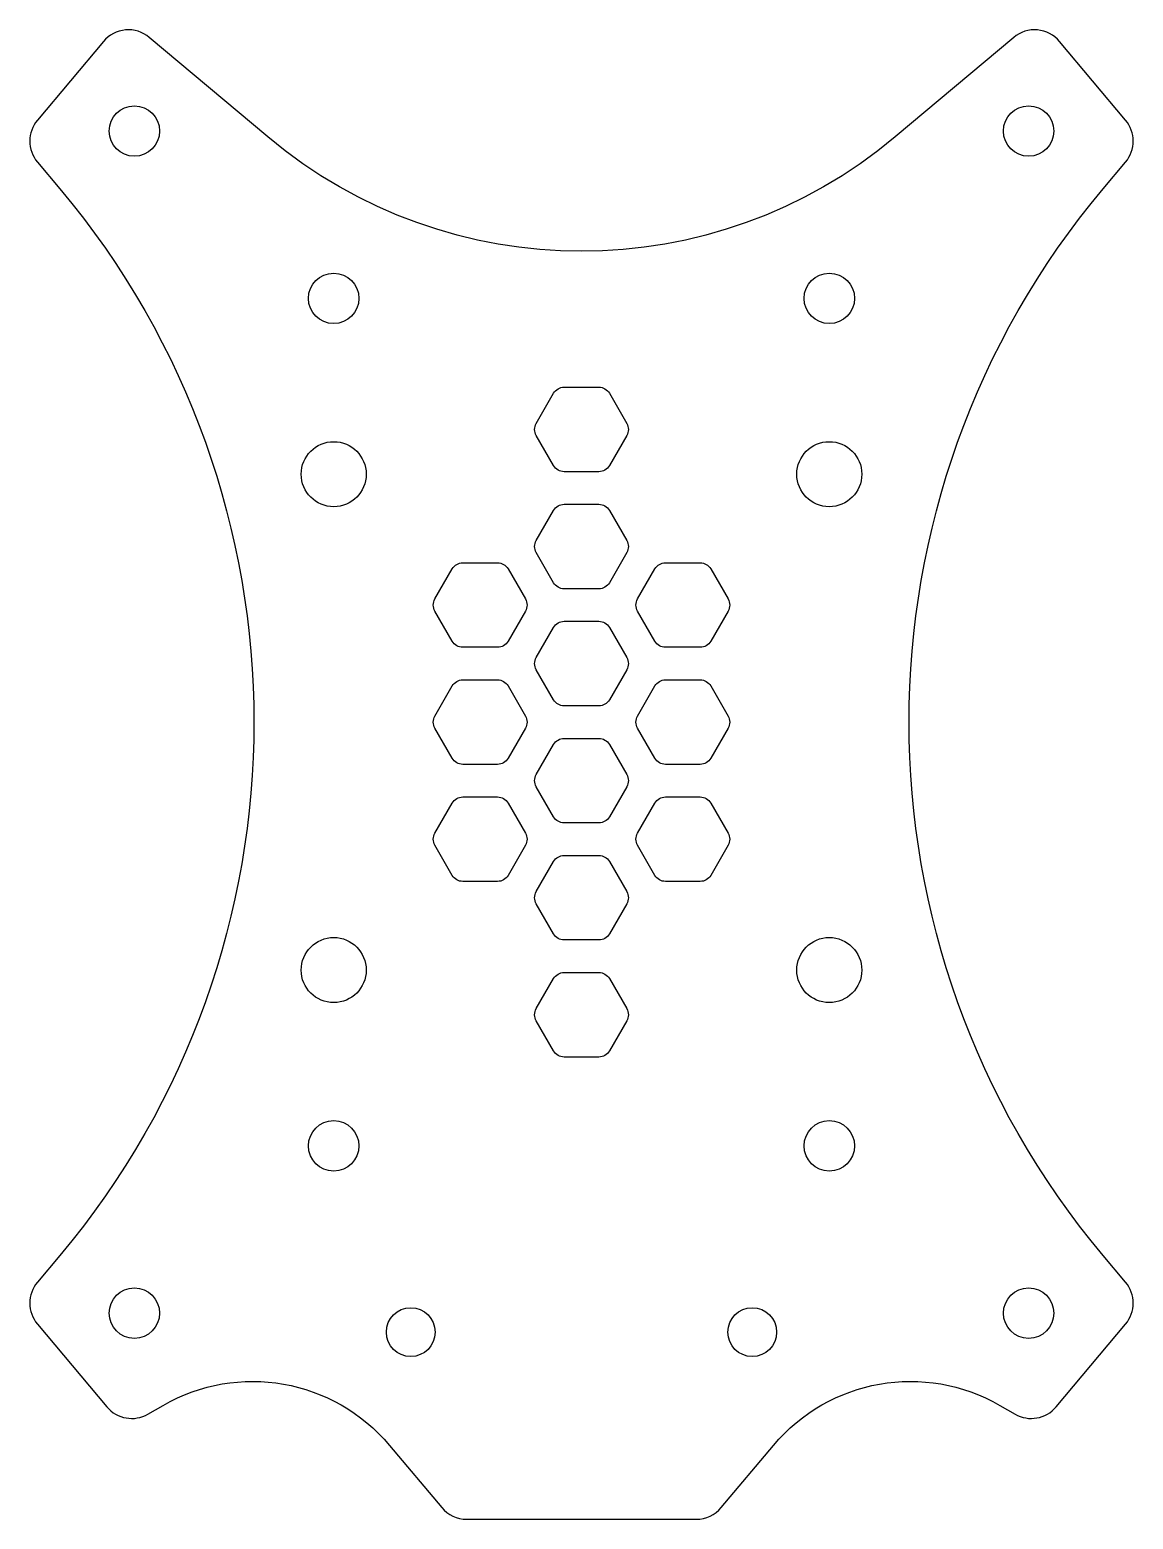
# Model space of a CAD drawing. Header units: millimetres. Extents: x -33.9 to 33.9, y -49 to 42.6.
import ezdxf

# ---------------------------------------------------------------- set-up
doc = ezdxf.new("R2010")
doc.units = ezdxf.units.MM

msp = doc.modelspace()

# ---------------------------------------------------------------- linework, layer by layer
for points in [[(-26.581, 42.092, 0.414214), (-29.399, 41.845), (-33.462, 37.002, 0.36397), (-33.462, 34.431), (-32.078, 32.782, -0.36397), (-32.078, -32.782), (-33.462, -34.431, 0.36397), (-33.462, -37.002), (-29.192, -42.092, 0.36397), (-26.66, -42.538), (-25.736, -42.005, -0.36397), (-11.809, -44.46), (-8.599, -48.286, 0.221695), (-7.067, -49), (7.067, -49, 0.221695), (8.599, -48.286), (11.809, -44.46, -0.36397), (25.736, -42.005), (26.66, -42.538, 0.36397), (29.192, -42.092), (33.462, -37.002, 0.36397), (33.462, -34.431), (32.078, -32.782, -0.36397), (32.078, 32.782), (33.462, 34.431, 0.36397), (33.462, 37.002), (29.399, 41.845, 0.414214), (26.581, 42.092), (19.284, 35.969, -0.36397), (-19.284, 35.969)], [(2.783, 18.365, -0.267949), (2.783, 17.615), (1.717, 15.767, -0.267949), (1.067, 15.392), (-1.067, 15.392, -0.267949), (-1.717, 15.767), (-2.783, 17.615, -0.267949), (-2.783, 18.365), (-1.717, 20.213, -0.267949), (-1.067, 20.588), (1.067, 20.588, -0.267949), (1.717, 20.213)], [(-1.067, 13.392), (1.067, 13.392, -0.267949), (1.717, 13.017), (2.783, 11.169, -0.267949), (2.783, 10.419), (1.717, 8.571, -0.267949), (1.067, 8.196), (-1.067, 8.196, -0.267949), (-1.717, 8.571), (-2.783, 10.419, -0.267949), (-2.783, 11.169), (-1.717, 13.017, -0.267949)], [(-9.016, 7.571), (-7.949, 9.419, -0.267949), (-7.299, 9.794), (-5.165, 9.794, -0.267949), (-4.516, 9.419), (-3.449, 7.571, -0.267949), (-3.449, 6.821), (-4.516, 4.973, -0.267949), (-5.165, 4.598), (-7.299, 4.598, -0.267949), (-7.949, 4.973), (-9.016, 6.821, -0.267949)], [(5.165, 4.598, -0.267949), (4.516, 4.973), (3.449, 6.821, -0.267949), (3.449, 7.571), (4.516, 9.419, -0.267949), (5.165, 9.794), (7.299, 9.794, -0.267949), (7.949, 9.419), (9.016, 7.571, -0.267949), (9.016, 6.821), (7.949, 4.973, -0.267949), (7.299, 4.598)], [(-2.783, 3.223, -0.267949), (-2.783, 3.973), (-1.717, 5.821, -0.267949), (-1.067, 6.196), (1.067, 6.196, -0.267949), (1.717, 5.821), (2.783, 3.973, -0.267949), (2.783, 3.223), (1.717, 1.375, -0.267949), (1.067, 1), (-1.067, 1, -0.267949), (-1.717, 1.375)], [(-7.949, -2.223), (-9.016, -0.375, -0.267949), (-9.016, 0.375), (-7.949, 2.223, -0.267949), (-7.299, 2.598), (-5.165, 2.598, -0.267949), (-4.516, 2.223), (-3.449, 0.375, -0.267949), (-3.449, -0.375), (-4.516, -2.223, -0.267949), (-5.165, -2.598), (-7.299, -2.598, -0.267949)], [(5.165, -2.598, -0.267949), (4.516, -2.223), (3.449, -0.375, -0.267949), (3.449, 0.375), (4.516, 2.223, -0.267949), (5.165, 2.598), (7.299, 2.598, -0.267949), (7.949, 2.223), (9.016, 0.375, -0.267949), (9.016, -0.375), (7.949, -2.223, -0.267949), (7.299, -2.598)], [(1.067, -6.196), (-1.067, -6.196, -0.267949), (-1.717, -5.821), (-2.783, -3.973, -0.267949), (-2.783, -3.223), (-1.717, -1.375, -0.267949), (-1.067, -1), (1.067, -1, -0.267949), (1.717, -1.375), (2.783, -3.223, -0.267949), (2.783, -3.973), (1.717, -5.821, -0.267949)], [(-7.299, -9.794, -0.267949), (-7.949, -9.419), (-9.016, -7.571, -0.267949), (-9.016, -6.821), (-7.949, -4.973, -0.267949), (-7.299, -4.598), (-5.165, -4.598, -0.267949), (-4.516, -4.973), (-3.449, -6.821, -0.267949), (-3.449, -7.571), (-4.516, -9.419, -0.267949), (-5.165, -9.794)], [(7.949, -9.419, -0.267949), (7.299, -9.794), (5.165, -9.794, -0.267949), (4.516, -9.419), (3.449, -7.571, -0.267949), (3.449, -6.821), (4.516, -4.973, -0.267949), (5.165, -4.598), (7.299, -4.598, -0.267949), (7.949, -4.973), (9.016, -6.821, -0.267949), (9.016, -7.571)], [(-2.783, -10.419), (-1.717, -8.571, -0.267949), (-1.067, -8.196), (1.067, -8.196, -0.267949), (1.717, -8.571), (2.783, -10.419, -0.267949), (2.783, -11.169), (1.717, -13.017, -0.267949), (1.067, -13.392), (-1.067, -13.392, -0.267949), (-1.717, -13.017), (-2.783, -11.169, -0.267949)], [(-1.067, -15.392), (1.067, -15.392, -0.267949), (1.717, -15.767), (2.783, -17.615, -0.267949), (2.783, -18.365), (1.717, -20.213, -0.267949), (1.067, -20.588), (-1.067, -20.588, -0.267949), (-1.717, -20.213), (-2.783, -18.365, -0.267949), (-2.783, -17.615), (-1.717, -15.767, -0.267949)]]:
    msp.add_lwpolyline(points, format="xyb", close=True)
for centre, radius in [((-27.497, 36.333), 1.55), ((27.497, 36.333), 1.55), ((-15.24, 26.049), 1.55), ((15.24, 26.049), 1.55), ((-15.24, 15.24), 2), ((15.24, 15.24), 2), ((-15.24, -15.24), 2), ((15.24, -15.24), 2), ((-15.24, -26.049), 1.55), ((15.24, -26.049), 1.55), ((-27.497, -36.333), 1.55), ((27.497, -36.333), 1.55), ((-10.5, -37.5), 1.5), ((10.5, -37.5), 1.5)]:
    msp.add_circle(centre, radius)

doc.saveas('drawing.dxf')
